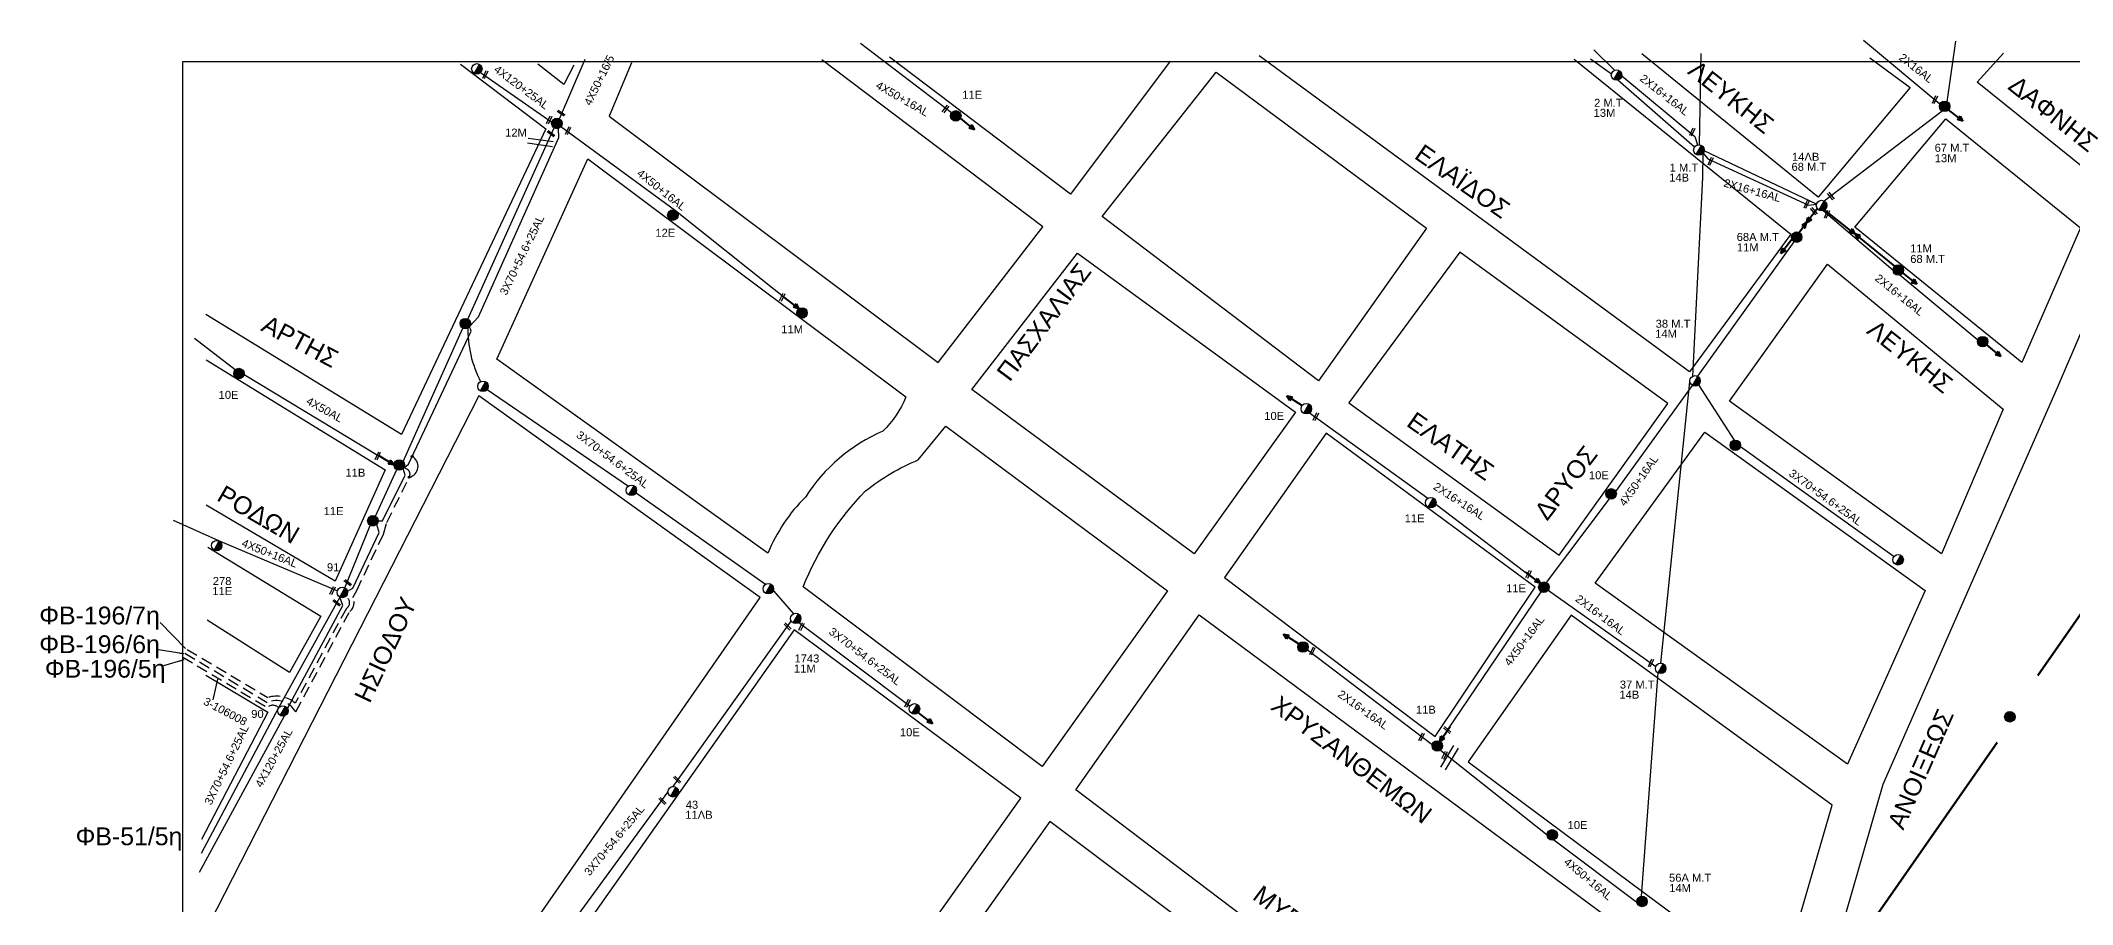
# Model space of a CAD drawing. Header units: millimetres. Extents: x 1451 to 4015, y 754 to 2365.
# Drawn here: x 1453 to 1910.1, y 1586.5 to 1780.7 of the extents above; entities that cross this region are included whole.
import ezdxf
from ezdxf.enums import TextEntityAlignment as Align

# ---------------------------------------------------------------- set-up
doc = ezdxf.new("R2010")
doc.units = ezdxf.units.MM
doc.linetypes.add('DASHED', pattern=[19.05, 12.7, -6.35])
for name, color, linetype in [('Γέφυρες Εναερίου Δικτύου', 7, 'Continuous'), ('Γυμνά εναέρια ΧΤ (1Φ)   2x16AL', 7, 'Continuous'), ('Γυμνά εναέρια ΧΤ (3Φ)   4x50AL', 7, 'Continuous'), ('Γυμνά εναέρια ΧΤ και ΦΟΠ (1Φ)   2x16+16AL', 7, 'Continuous'), ('Γυμνά εναέρια ΧΤ και ΦΟΠ (3Φ)   4x50+16AL', 7, 'Continuous'), ('Επίτονοι', 7, 'Continuous'), ('Επιγραφές - Σχήματα', 7, 'Continuous'), ('Καλώδια ΧΤ   3x150AL+50CU', 7, 'DASHED'), ('Καλώδια ΧΤ   3x150AL+50XLPE', 7, 'DASHED'), ('Μηχανική τομή', 7, 'Continuous'), ('Στύλος Ξύλινος', 7, 'Continuous'), ('Στύλος Ξύλινος @ 1', 7, 'Continuous'), ('Στύλος ΦΜ', 7, 'Continuous'), ('Στύλος ΦΜ @ 1', 7, 'Continuous'), ('Συνδέσεις', 7, 'Continuous'), ('Συνεστραμμένα ΧΤ   3x70+54.6+25AL', 7, 'SYN_LINE'), ('Συνεστραμμένα ΧΤ   4x120+25AL', 7, 'SYN_LINE'), ('Τομή', 7, 'Continuous'), ('Υπόβαθρο ΔΕΗ', 7, 'Continuous')]:
    doc.layers.add(name, color=color, linetype=linetype)
doc.styles.get("Standard").update_dxf_attribs({"font": 'ARIAL.TTF'})
doc.linetypes.add('SYN_LINE', pattern='A,0.5,-0.0001,["/\\/\\/\\/",Standard,S=0.1,R=0,X=0,Y=-0.05],-0.25', length=0.7501)
doc.dimstyles.new('ISO-25', dxfattribs={"dimtxt": 2.5, "dimasz": 2.5, "dimexe": 1.25, "dimexo": 0.625, "dimtad": 1, "dimtxsty": 'Standard', "dimcen": 2.5, "dimadec": 0, "dimazin": 0, "dimtfac": 1, "dimtmove": 0, "dimatfit": 3, "dimfxl": 1, "dimarcsym": 0})

# ---------------------------------------------------------------- blocks, each defined once
blk = doc.blocks.new('ΥΠΑΡΧΩΝ ΤΣΙΜΕΝΤΕΝΙΟΣ ΣΤΥΛΟΣ')
at = {"layer": 'Στύλος ΦΜ'}
blk.add_hatch(color=7, dxfattribs=at).paths.add_polyline_path([(-1.3, -2.3, 0.574793), (2.6, 0, 0.268822), (1.3, 2.3)])
at = {"layer": 'Στύλος ΦΜ', "color": 7}
blk.add_line((-1.3, -2.3), (1.3, 2.3), dxfattribs=at)
blk.add_circle((0, 0), 2.62, dxfattribs=at)
at = {"layer": 'Στύλος ΦΜ', "flags": 4}
for tag, p in [('ΑΡΙΘΜΟΣ', (-4.7, 8.1)), ('ΤΥΠΟΣ', (-4.9, 3))]:
    blk.add_attdef(tag, p, '', height=4, dxfattribs=at)
blk = doc.blocks.new('ΥΠΑΡΧΩΝ ΞΥΛΙΝΟΣ ΣΤΥΛΟΣ')
at = {"layer": 'Στύλος Ξύλινος'}
h = blk.add_hatch(color=256, dxfattribs=at)
h.paths.add_polyline_path([(-2.6, 0, 0.270008), (-1.3, -2.3), (1.3, 2.3, 0.576266)])
h.paths.add_polyline_path([(-1.3, -2.3, 0.574793), (2.6, 0, 0.268822), (1.3, 2.3)])
blk.add_line((-1.3, -2.3), (1.3, 2.3), dxfattribs=at)
blk.add_circle((0, 0), 2.62, dxfattribs=at)
at = {"layer": 'Στύλος Ξύλινος', "flags": 4}
for tag, p in [('ΑΡΙΘΜΟΣ', (-4.9, 8.6)), ('ΤΥΠΟΣ', (-4.8, 3.4))]:
    blk.add_attdef(tag, p, '', height=4, dxfattribs=at)
blk = doc.blocks.new('ΕΠΙΤΟΝΟΣ')
at = {"layer": 'Επίτονοι', "lineweight": 40, "ltscale": 40}
blk.add_hatch(color=256, dxfattribs=at).paths.add_polyline_path([(-1.1, 6.5), (0, 9.1), (1.1, 6.5)])
for p, q in [((-1.1, 6.5), (0, 9.1)), ((1.1, 6.5), (-1.1, 6.5)), ((-1.1, 6.5), (0, 6.5)), ((0, 9.1), (1.1, 6.5)), ((0, 6.5), (0, 0))]:
    blk.add_line(p, q, dxfattribs=at)
blk = doc.blocks.new('ΤΟΜΗ')
at = {"layer": 'Τομή', "ltscale": 40}
for p, q in [((-5.68, 0), (5.68, 0)), ((5.68, -2.33), (-5.68, -2.33))]:
    blk.add_line(p, q, dxfattribs=at)
blk = doc.blocks.new('ΜΗΧΑΝΙΚΗ ΤΟΜΗ')
at = {"layer": 'Μηχανική τομή', "ltscale": 40}
for p, q in [((-1.89, 0.78), (1.89, 0.78)), ((1.89, 0), (-1.89, 0))]:
    blk.add_line(p, q, dxfattribs=at)
blk = doc.blocks.new('_ΣΥΝΔΕΣΗ')
at = {"layer": 'Συνδέσεις', "linetype": 'SYN_LINE', "ltscale": 40}
blk.add_hatch(color=256, dxfattribs=at).paths.add_polyline_path([(0.5, 0, 1), (-0.5, 0, 1)])
at = {"layer": 'Συνδέσεις'}
blk.add_circle((0, 0), 0.5, dxfattribs=at)

msp = doc.modelspace()

# ---------------------------------------------------------------- hatches: boundary and pattern name
at = {"layer": 'Επίτονοι', "lineweight": 40, "ltscale": 40}
for points in [[(1860.5, 1738.38), (1861.1, 1737.24), (1859.86, 1737.59)], [(1862.36, 1736.87), (1861.12, 1737.23), (1861.72, 1736.09)]]:
    msp.add_hatch(color=256, dxfattribs=at).paths.add_polyline_path(points)

# ---------------------------------------------------------------- linework, layer by layer
at = {"color": 133, "lineweight": 60, "ltscale": 0.2}
for points in [[(1956.9, 1716.17), (1902.32, 1637.95)], [(1893.13, 1622.92), (1825.83, 1526.34)]]:
    msp.add_lwpolyline(points, dxfattribs=at)
at = {"layer": 'Γέφυρες Εναερίου Δικτύου', "ltscale": 20}
for points in [[(1826.21, 1757.28), (1826.55, 1777.77)], [(1824.71, 1705.28), (1826.93, 1749.96), (1827.02, 1755.43)], [(1817.5, 1640.74), (1824.04, 1704.01)], [(1813.12, 1588.33), (1816.87, 1638.54)]]:
    msp.add_lwpolyline(points, dxfattribs=at)
at = {"layer": 'Γυμνά εναέρια ΧΤ (1Φ)   2x16AL', "color": 173, "ltscale": 20}
msp.add_lwpolyline([(1880.28, 1766.43), (1863.1, 1780.7)], dxfattribs=at)
at = {"layer": 'Γυμνά εναέρια ΧΤ (3Φ)   4x50AL', "color": 62, "ltscale": 20}
for points in [[(1496.82, 1706.69), (1487.62, 1713.74)], [(1498.81, 1705.63), (1532.53, 1685.28)]]:
    msp.add_lwpolyline(points, dxfattribs=at)
at = {"layer": 'Γυμνά εναέρια ΧΤ και ΦΟΠ (1Φ)   2x16+16AL', "color": 173, "ltscale": 20}
for points in [[(1807.07, 1774.04), (1802.41, 1778.64)], [(1881.92, 1766.95), (1883.82, 1780.55)], [(1808.7, 1772.78), (1825.18, 1759.15), (1825.75, 1757.25)], [(1854.22, 1744.65), (1880.76, 1764.9)], [(1827.02, 1755.43), (1828.1, 1754.1), (1850.74, 1743.74), (1852.49, 1743.92)], [(1853.98, 1742.51), (1869.74, 1729.13)], [(1871.24, 1728.01), (1888.8, 1713.44)], [(1738.46, 1697.01), (1765.12, 1677.81)], [(1766.87, 1676.45), (1790.37, 1658.67)], [(1738.01, 1643.76), (1766.08, 1622.45)]]:
    msp.add_lwpolyline(points, dxfattribs=at)
at = {"layer": 'Γυμνά εναέρια ΧΤ και ΦΟΠ (1Φ)   2x16+16AL', "ltscale": 20}
for points in [[(1806.38, 1773.16), (1801.68, 1776.53)], [(1825.09, 1756.78), (1807.84, 1771.83)], [(1852.49, 1743.92), (1827.22, 1755.91)], [(1792.17, 1657.16), (1816.36, 1640.01)]]:
    msp.add_lwpolyline(points, dxfattribs=at)
at = {"layer": 'Γυμνά εναέρια ΧΤ και ΦΟΠ (3Φ)   4x50+16AL', "color": 173, "ltscale": 20}
msp.add_line((1848.44, 1737.28), (1852.81, 1743.04), dxfattribs=at)
at = {"layer": 'Γυμνά εναέρια ΧΤ και ΦΟΠ (3Φ)   4x50+16AL', "color": 27, "ltscale": 20}
for points in [[(1657.95, 1764.47), (1637.45, 1780.02)], [(1570.09, 1761.36), (1595.85, 1742.49), (1623.61, 1720.43)], [(1767.96, 1621.21), (1791.89, 1602.16)], [(1793.45, 1601.01), (1812.11, 1586.98)]]:
    msp.add_lwpolyline(points, dxfattribs=at)
at = {"layer": 'Γυμνά εναέρια ΧΤ και ΦΟΠ (3Φ)   4x50+16AL', "color": 173, "ltscale": 20}
for points in [[(1825.79, 1705.23), (1847.48, 1735.5)], [(1807.35, 1679.35), (1824.62, 1703.19)], [(1791.77, 1658.84), (1805.92, 1677.68)], [(1767.79, 1623.14), (1790.61, 1656.8)]]:
    msp.add_lwpolyline(points, dxfattribs=at)
at = {"layer": 'Γυμνά εναέρια ΧΤ και ΦΟΠ (3Φ)   4x50+16AL', "color": 30, "ltscale": 20}
msp.add_lwpolyline([(1482.85, 1672.9), (1493.04, 1668.3), (1519.81, 1657.03)], dxfattribs=at)
at = {"layer": 'Επίτονοι', "lineweight": 40, "ltscale": 40}
for p, q in [((1860.18, 1737.98), (1854.34, 1742.69)), ((1859.86, 1737.59), (1860.5, 1738.38)), ((1861.1, 1737.24), (1859.86, 1737.59)), ((1860.5, 1738.38), (1860.18, 1737.98)), ((1860.5, 1738.38), (1861.1, 1737.24)), ((1862.36, 1736.87), (1861.12, 1737.23)), ((1861.12, 1737.23), (1861.72, 1736.09)), ((1861.72, 1736.09), (1862.36, 1736.87)), ((1862.36, 1736.87), (1862.04, 1736.48)), ((1862.04, 1736.48), (1870.06, 1729.96))]:
    msp.add_line(p, q, dxfattribs=at)
at = {"layer": 'Επιγραφές - Σχήματα'}
msp.add_lwpolyline([(1485, 1776.03), (2988.77, 1776.03), (2988.77, 776.06), (1485, 776.06)], close=True, dxfattribs=at)
at = {"layer": 'Καλώδια ΧΤ   3x150AL+50CU', "color": 27, "linetype": 'DASHED', "ltscale": 0.2}
msp.add_lwpolyline([(1485.51, 1642.96), (1504.03, 1631.91, -0.378286), (1510.41, 1629.8), (1522.57, 1652.35, 0.371137), (1523.23, 1655.5), (1524.16, 1657.1), (1530.13, 1669.72), (1530.91, 1672.36), (1535.95, 1682.54, 0.639539), (1534.58, 1684.5)], format="xyb", dxfattribs=at)
at = {"layer": 'Καλώδια ΧΤ   3x150AL+50CU', "color": 30, "linetype": 'DASHED', "ltscale": 0.2}
msp.add_lwpolyline([(1521.61, 1655.67, -0.628509), (1521.81, 1653.04), (1510.32, 1631.74)], format="xyb", dxfattribs=at)
msp.add_lwpolyline([(1486.02, 1643.81), (1504.15, 1633)], dxfattribs=at)
msp.add_arc((1506.13, 1626.96), 6.35, 48.705, 108.1433, dxfattribs=at)
at = {"layer": 'Καλώδια ΧΤ   3x150AL+50XLPE', "color": 62, "linetype": 'DASHED', "ltscale": 0.2}
msp.add_line((1485, 1642.1), (1503.97, 1630.78), dxfattribs=at)
msp.add_arc((1505.29, 1629.27), 1.99, 46.8622, 131.1314, dxfattribs=at)
at = {"layer": 'Συνεστραμμένα ΧΤ   3x70+54.6+25AL', "color": 27, "ltscale": 20}
for points in [[(1569.75, 1763.1), (1575.55, 1776.53)], [(1549.54, 1716.43), (1551.52, 1718.6), (1569.64, 1758.91), (1569.53, 1760.96)], [(1534.58, 1684.5), (1535.78, 1685.46), (1549.87, 1715.36), (1549.54, 1716.43)]]:
    msp.add_lwpolyline(points, dxfattribs=at)
at = {"layer": 'Συνεστραμμένα ΧΤ   3x70+54.6+25AL', "color": 62, "ltscale": 20}
for points in [[(1549.15, 1718.11), (1568.59, 1761.06)], [(1534.57, 1686.1), (1547.98, 1716.06)], [(1521.5, 1657.65), (1527.19, 1671.71)], [(1520.33, 1655.6), (1506.58, 1630.67)], [(1506.58, 1630.67), (1489.13, 1597.92)]]:
    msp.add_lwpolyline(points, dxfattribs=at)
at = {"layer": 'Συνεστραμμένα ΧΤ   3x70+54.6+25AL', "ltscale": 20}
for points in [[(1553.51, 1702.28), (1585.25, 1680.55)], [(1586.97, 1679.03), (1616.12, 1658.48)], [(1522.05, 1656.93), (1523.27, 1657.56), (1529.19, 1670.08), (1528.64, 1671.94)]]:
    msp.add_lwpolyline(points, dxfattribs=at)
at = {"layer": 'Συνεστραμμένα ΧΤ   3x70+54.6+25AL', "color": 173, "ltscale": 15}
msp.add_lwpolyline([(1825.98, 1703.32), (1833.96, 1690.88)], dxfattribs=at)
at = {"layer": 'Συνεστραμμένα ΧΤ   3x70+54.6+25AL', "color": 173, "ltscale": 20}
msp.add_lwpolyline([(1835.4, 1689.48), (1869.99, 1664.75)], dxfattribs=at)
at = {"layer": 'Συνεστραμμένα ΧΤ   3x70+54.6+25AL', "color": 62, "ltscale": 15}
msp.add_lwpolyline([(1528.35, 1673.76), (1533.13, 1684.27)], dxfattribs=at)
at = {"layer": 'Συνεστραμμένα ΧΤ   3x70+54.6+25AL', "ltscale": 15}
msp.add_lwpolyline([(1528.94, 1672.77), (1529.97, 1672.73), (1535.05, 1682.98), (1534.58, 1684.5)], dxfattribs=at)
at = {"layer": 'Συνεστραμμένα ΧΤ   3x70+54.6+25AL', "ltscale": 10}
msp.add_lwpolyline([(1617.01, 1658.01), (1622.36, 1651.85)], dxfattribs=at)
at = {"layer": 'Συνεστραμμένα ΧΤ   3x70+54.6+25AL', "color": 133, "ltscale": 20}
for points in [[(1595.31, 1612.98), (1621.88, 1650.21)], [(1623.58, 1649.84), (1648.6, 1631.07)], [(1548.05, 1545.13), (1570.58, 1579.52), (1594.16, 1611.71)]]:
    msp.add_lwpolyline(points, dxfattribs=at)
at = {"layer": 'Συνεστραμμένα ΧΤ   3x70+54.6+25AL', "ltscale": 10}
msp.add_arc((1575.23, 1716), 26.12, 179.0448, 207.305, dxfattribs=at)
at = {"layer": 'Συνεστραμμένα ΧΤ   4x120+25AL', "color": 27, "ltscale": 20}
msp.add_lwpolyline([(1551.99, 1773.52), (1568.02, 1762.34)], dxfattribs=at)
at = {"layer": 'Συνεστραμμένα ΧΤ   4x120+25AL', "color": 2, "ltscale": 20}
for points in [[(1508.56, 1630.57), (1521.02, 1653.69), (1520.33, 1655.6)], [(1488.75, 1593.78), (1507.86, 1628.86)]]:
    msp.add_lwpolyline(points, dxfattribs=at)
at = {"layer": 'Υπόβαθρο ΔΕΗ'}
for points in [[(1928.14, 1777.02), (1916.32, 1749.12), (1888.62, 1771.38), (1894.61, 1777.88)], [(1547.45, 1775.38), (1566.71, 1760.9), (1534.23, 1692.17), (1490.19, 1719.09)], [(1572.99, 1775.17), (1570.72, 1770.84), (1564.87, 1775.38)], [(1585.98, 1775.74), (1580.9, 1763.74), (1654.92, 1708.3), (1678.51, 1738.8), (1628.74, 1776.36)], [(1707.11, 1776.1), (1684.67, 1746.2), (1643.97, 1776.98)], [(1797.98, 1776.57), (1846.75, 1737.15), (1823.92, 1706.27), (1727.13, 1777.25)], [(1864.49, 1776.83), (1873.6, 1770.15), (1852.86, 1745.52), (1813.25, 1777.7)], [(1963.31, 1471.91), (1904.77, 1515.9), (1852.32, 1560.72), (1867.52, 1613.51), (1906.76, 1702.74), (1938.47, 1776.5)], [(1490.3, 1708.93), (1530.55, 1684.17), (1519.29, 1659.16), (1490.29, 1676.24)], [(1490.62, 1666.84), (1516.04, 1651.27), (1509.01, 1638.62), (1490.51, 1650.4)], [(1490.18, 1638.04), (1504.14, 1629.72), (1489.2, 1601.07)]]:
    msp.add_lwpolyline(points, dxfattribs=at)
for points in [[(1717.49, 1773.61), (1764.79, 1738.57), (1740.48, 1704.18), (1691.79, 1741.13)], [(1881.59, 1763.14), (1911.88, 1738.62), (1898.69, 1708.35), (1861.11, 1738.79)], [(1662.5, 1702.23), (1686.29, 1732.92), (1735.34, 1697.14), (1712.51, 1665.35)], [(1772.26, 1733.12), (1747.35, 1699.3), (1794.65, 1665.04), (1819.04, 1699.12)], [(1832.92, 1699.64), (1855.01, 1730.47), (1894.52, 1697.81), (1880.63, 1665.29)], [(1742.22, 1692.43), (1719.32, 1660.02), (1766.75, 1624.22), (1789.23, 1657.83)], [(1827.4, 1692.69), (1876.96, 1657.04), (1859.51, 1618.03), (1802.74, 1658.75)], [(1685.91, 1612.23), (1713.65, 1651.59), (1803.21, 1585.38), (1840.91, 1557.29), (1820.45, 1510.44)], [(1797.36, 1651.55), (1774.17, 1618.53), (1843.8, 1566.78), (1856.05, 1608.82)], [(1553.29, 1550.03), (1604.17, 1512.75), (1673.55, 1610.37), (1622.51, 1648.26)], [(1657.47, 1474.36), (1719.55, 1568.14), (1721.88, 1573.7), (1680.04, 1605.1), (1611.25, 1508.47)]]:
    msp.add_lwpolyline(points, close=True, dxfattribs=at)
for points in [[(1555.68, 1709.05), (1576.14, 1754.09), (1647.68, 1700.58, -0.103545), (1642.49, 1692.9, 0.148303), (1625.07, 1678.09, 0.098267), (1616.63, 1665.44), (1555.68, 1709.05)], [(1488.4, 1500.87), (1497.21, 1495.31, 0.414571), (1502.78, 1496.32), (1549.77, 1561.73), (1614.91, 1655.53), (1551.6, 1700.84), (1489.09, 1578.46)]]:
    msp.add_lwpolyline(points, format="xyb", dxfattribs=at)
msp.add_lwpolyline([(1624.54, 1657.87, -0.098172), (1638.62, 1679.47, -0.068284), (1650.46, 1686.45), (1656.64, 1694.04), (1706.56, 1657.01), (1678.31, 1617.49)], format="xyb", close=True, dxfattribs=at)
msp.add_arc((1535.41, 1685.01), 2.53, 282.2371, 61.5976, dxfattribs=at)

# ---------------------------------------------------------------- block references
at = {"layer": 'Επίτονοι'}
for p, xscale, yscale, zscale, rotation in [((1882.24, 1765.17), 0.4499999999998892, 0.4499999999998892, 0.4499999999998892, 231.1200049090877), ((1659.95, 1763.25), 0.449999999999884, 0.449999999999884, 0.449999999999884, 231.0461218755766), ((1852.75, 1743.01), 0.4499999999997525, 0.4499999999997525, 0.4499999999997525, 142.471732409873), ((1847.87, 1736.5), -0.4499999999996164, 0.4500000000002543, 0.45, 323.7972661683402), ((1846.97, 1736.09), 0.4499999999997525, 0.4499999999997525, 0.4499999999997525, 142.471732409873), ((1871.9, 1728.5), 0.4499999999998892, 0.4499999999998892, 0.4499999999998892, 231.1200049090877), ((1620.38, 1722.94), 0.4499999999998848, 0.4499999999998848, 0.4499999999998848, 231.9184729799798), ((1890.8, 1712.27), 0.4499999999998892, 0.4499999999998892, 0.4499999999998892, 231.1200049090877), ((1736.81, 1698.67), 0.449999999999938, 0.449999999999938, 0.449999999999938, 57.94181123756323), ((1529.01, 1687.39), 0.4499999999998827, 0.4499999999998827, 0.4499999999998827, 239.6136135211151), ((1787.1, 1661.16), 0.4499999999998843, 0.4499999999998843, 0.4499999999998843, 233.0199907526867), ((1736.05, 1645.07), 0.449999999999938, 0.449999999999938, 0.449999999999938, 57.94181123756323), ((1650.46, 1629.64), 0.449999999999718, 0.449999999999718, 0.449999999999718, 231.6680509429684), ((1770.08, 1626.51), 0.4499999999998563, 0.4499999999998563, 0.4499999999998563, 146.032333577401)]:
    msp.add_blockref('ΕΠΙΤΟΝΟΣ', p, dxfattribs=dict(at, xscale=xscale, yscale=yscale, zscale=zscale, rotation=rotation))
at = {"layer": 'Μηχανική τομή'}
for p, xscale, yscale, zscale, rotation in [((1553.23, 1772.95), 0.5000000000000686, 0.5000000000000686, 0.5000000000000686, 64.79510568417017), ((1570.01, 1764.24), 0.5000000000000812, 0.5000000000000812, 0.5000000000000812, 324.9742479098199), ((1656.75, 1765.23), 0.4999999999997858, 0.4999999999997858, 0.4999999999997858, 53.18422770182061), ((1879.33, 1767.36), 0.5000000000000686, 0.5000000000000686, 0.5000000000000686, 64.79510568417017), ((1567.6, 1762.78), 0.5000000000000686, 0.5000000000000686, 0.5000000000000686, 64.79510568417017), ((1567.72, 1759.62), 0.5000000000000812, 0.5000000000000812, 0.5000000000000812, 324.9742479098199), ((1571.85, 1760.35), 0.5000000000000686, 0.5000000000000686, 0.5000000000000686, 64.79510568417017), ((1824.75, 1760.11), 0.5000000000000686, 0.5000000000000686, 0.5000000000000686, 64.79510568417017), ((1828.88, 1753.48), 0.5000000000000686, 0.5000000000000686, 0.5000000000000686, 64.79510568417017), ((1855.88, 1745.86), 0.5000000000000192, 0.5000000000000192, 0.5000000000000192, 129.0816042779425), ((1850.47, 1743.79), 0.5000000000000686, 0.5000000000000686, 0.5000000000000686, 64.79510568417017), ((1852.05, 1742.48), 0.5000000000000192, 0.5000000000000192, 0.5000000000000192, 129.0816042779425), ((1855.04, 1741.57), 0.5000000000000686, 0.5000000000000686, 0.5000000000000686, 64.79510568417017), ((1620.01, 1722.93), 0.5000000000000686, 0.5000000000000686, 0.5000000000000686, 64.79510568417017), ((1740.05, 1696.09), 0.5000000000000686, 0.5000000000000686, 0.5000000000000686, 64.79510568417017), ((1529.04, 1687.21), 0.5000000000000686, 0.5000000000000686, 0.5000000000000686, 64.79510568417017), ((1522.01, 1658.68), 0.5000000000001239, 0.5000000000001239, 0.5000000000001239, 321.8856693290214), ((1787.89, 1660.65), 0.5000000000000686, 0.5000000000000686, 0.5000000000000686, 64.79510568417017), ((1518.86, 1656.94), 0.5000000000000686, 0.5000000000000686, 0.5000000000000686, 64.79510568417017), ((1519.52, 1654.15), 0.5000000000001239, 0.5000000000001239, 0.5000000000001239, 321.8856693290214), ((1621.21, 1649.13), 0.4999999999999677, 0.4999999999999677, 0.4999999999999677, 134.5671431874538), ((1624.36, 1648.83), 0.5000000000000686, 0.5000000000000686, 0.5000000000000686, 64.79510568417017), ((1739.28, 1643.36), 0.5000000000000686, 0.5000000000000686, 0.5000000000000686, 64.79510568417017), ((1815.44, 1640.69), 0.5000000000000686, 0.5000000000000686, 0.5000000000000686, 64.79510568417017), ((1648.22, 1631.6), 0.5000000000000686, 0.5000000000000686, 0.5000000000000686, 64.79510568417017), ((1763.84, 1624.04), 0.5000000000000686, 0.5000000000000686, 0.5000000000000686, 64.79510568417017), ((1769.3, 1625.58), 0.5000000000000842, 0.5000000000000842, 0.5000000000000842, 318.6484847776387), ((1769, 1619.96), 0.5000000000000686, 0.5000000000000686, 0.5000000000000686, 64.79510568417017), ((1596.35, 1614.68), 0.4999999999999677, 0.4999999999999677, 0.4999999999999677, 134.5671431874538), ((1593.05, 1609.87), 0.4999999999999677, 0.4999999999999677, 0.4999999999999677, 134.5671431874538)]:
    msp.add_blockref('ΜΗΧΑΝΙΚΗ ΤΟΜΗ', p, dxfattribs=dict(at, xscale=xscale, yscale=yscale, zscale=zscale, rotation=rotation))
at = {"layer": 'Στύλος Ξύλινος @ 1', "ltscale": 40}
ref = msp.add_blockref('ΥΠΑΡΧΩΝ ΞΥΛΙΝΟΣ ΣΤΥΛΟΣ', (1658.9, 1763.78), dxfattribs=dict(at, xscale=0.4499999999998181, yscale=0.4499999999998181, zscale=0.4499999999998181))
ref.add_attrib('ΤΥΠΟΣ', '11E', (1660.35, 1767.64), dxfattribs={"layer": 'Στύλος Ξύλινος', "height": 1.8, "flags": 4})
ref = msp.add_blockref('ΥΠΑΡΧΩΝ ΞΥΛΙΝΟΣ ΣΤΥΛΟΣ', (1881.34, 1765.93), dxfattribs=dict(at, xscale=0.4499999999998181, yscale=0.4499999999998181, zscale=0.4499999999998181))
ref.add_attrib('ΤΥΠΟΣ', '13M', (1879.11, 1753.37), dxfattribs={"layer": 'Στύλος Ξύλινος', "height": 1.8, "flags": 4})
ref.add_attrib('ΑΡΙΘΜΟΣ', '67 M.T', (1879.08, 1755.71), dxfattribs={"layer": 'Στύλος Ξύλινος', "height": 1.8, "flags": 4})
ref = msp.add_blockref('ΥΠΑΡΧΩΝ ΞΥΛΙΝΟΣ ΣΤΥΛΟΣ', (1569.17, 1762.08), dxfattribs=dict(at, xscale=0.4499999999998181, yscale=0.4499999999998181, zscale=0.4499999999998181))
ref.add_attrib('ΤΥΠΟΣ', '12M', (1557.52, 1759.12), dxfattribs={"layer": 'Στύλος Ξύλινος', "height": 1.8, "flags": 4})
ref = msp.add_blockref('ΥΠΑΡΧΩΝ ΞΥΛΙΝΟΣ ΣΤΥΛΟΣ', (1595.26, 1741.47), dxfattribs=dict(at, xscale=0.4499999999998181, yscale=0.4499999999998181, zscale=0.4499999999998181))
ref.add_attrib('ΤΥΠΟΣ', '12E', (1591.32, 1736.59), dxfattribs={"layer": 'Στύλος Ξύλινος', "height": 1.8, "flags": 4})
ref = msp.add_blockref('ΥΠΑΡΧΩΝ ΞΥΛΙΝΟΣ ΣΤΥΛΟΣ', (1848.07, 1736.53), dxfattribs=dict(at, xscale=0.4499999999998181, yscale=0.4499999999998181, zscale=0.4499999999998181))
ref.add_attrib('ΤΥΠΟΣ', '11M', (1834.59, 1733.31), dxfattribs={"layer": 'Στύλος Ξύλινος', "height": 1.8, "flags": 4})
ref.add_attrib('ΑΡΙΘΜΟΣ', '68A M.T', (1834.56, 1735.66), dxfattribs={"layer": 'Στύλος Ξύλινος', "height": 1.8, "flags": 4})
ref = msp.add_blockref('ΥΠΑΡΧΩΝ ΞΥΛΙΝΟΣ ΣΤΥΛΟΣ', (1870.92, 1729.14), dxfattribs=dict(at, xscale=0.4499999999998181, yscale=0.4499999999998181, zscale=0.4499999999998181))
ref.add_attrib('ΤΥΠΟΣ', '68 M.T', (1873.6, 1730.72), dxfattribs={"layer": 'Στύλος Ξύλινος', "height": 1.8, "flags": 4})
ref.add_attrib('ΑΡΙΘΜΟΣ', '11M', (1873.57, 1733.07), dxfattribs={"layer": 'Στύλος Ξύλινος', "height": 1.8, "flags": 4})
ref = msp.add_blockref('ΥΠΑΡΧΩΝ ΞΥΛΙΝΟΣ ΣΤΥΛΟΣ', (1624.32, 1719.48), dxfattribs=dict(at, xscale=0.4499999999998181, yscale=0.4499999999998181, zscale=0.4499999999998181))
ref.add_attrib('ΤΥΠΟΣ', '11M', (1619.65, 1714.91), dxfattribs={"layer": 'Στύλος Ξύλινος', "height": 1.8, "flags": 4})
at = {"layer": 'Στύλος Ξύλινος @ 1', "ltscale": 40, "xscale": 0.4499999999998181, "yscale": 0.4499999999998181, "zscale": 0.4499999999998181}
for p in [(1548.56, 1717.08), (1889.9, 1713.03), (1834.25, 1689.73), (1737, 1644.37)]:
    msp.add_blockref('ΥΠΑΡΧΩΝ ΞΥΛΙΝΟΣ ΣΤΥΛΟΣ', p, dxfattribs=at)
at = {"layer": 'Στύλος Ξύλινος @ 1', "ltscale": 40}
ref = msp.add_blockref('ΥΠΑΡΧΩΝ ΞΥΛΙΝΟΣ ΣΤΥΛΟΣ', (1497.65, 1705.85), dxfattribs=dict(at, xscale=0.4499999999998181, yscale=0.4499999999998181, zscale=0.4499999999998181))
ref.add_attrib('ΤΥΠΟΣ', '10E', (1493.08, 1700.16), dxfattribs={"layer": 'Στύλος Ξύλινος', "height": 1.8, "flags": 4})
ref = msp.add_blockref('ΥΠΑΡΧΩΝ ΞΥΛΙΝΟΣ ΣΤΥΛΟΣ', (1533.71, 1685.29), dxfattribs=dict(at, xscale=0.4499999999998181, yscale=0.4499999999998181, zscale=0.4499999999998181))
ref.add_attrib('ΤΥΠΟΣ', '11B', (1521.61, 1682.66), dxfattribs={"layer": 'Στύλος Ξύλινος', "height": 1.8, "flags": 4})
ref = msp.add_blockref('ΥΠΑΡΧΩΝ ΞΥΛΙΝΟΣ ΣΤΥΛΟΣ', (1806.31, 1678.8), dxfattribs=dict(at, xscale=0.4499999999998181, yscale=0.4499999999998181, zscale=0.4499999999998181))
ref.add_attrib('ΤΥΠΟΣ', '10E', (1801.32, 1682.09), dxfattribs={"layer": 'Στύλος Ξύλινος', "height": 1.8, "flags": 4})
ref = msp.add_blockref('ΥΠΑΡΧΩΝ ΞΥΛΙΝΟΣ ΣΤΥΛΟΣ', (1527.77, 1672.74), dxfattribs=dict(at, xscale=0.4499999999998181, yscale=0.4499999999998181, zscale=0.4499999999998181))
ref.add_attrib('ΤΥΠΟΣ', '11E', (1516.71, 1674.02), dxfattribs={"layer": 'Στύλος Ξύλινος', "height": 1.8, "flags": 4})
ref = msp.add_blockref('ΥΠΑΡΧΩΝ ΞΥΛΙΝΟΣ ΣΤΥΛΟΣ', (1791.19, 1657.82), dxfattribs=dict(at, xscale=0.4499999999998181, yscale=0.4499999999998181, zscale=0.4499999999998181))
ref.add_attrib('ΤΥΠΟΣ', '11E', (1782.69, 1656.67), dxfattribs={"layer": 'Στύλος Ξύλινος', "height": 1.8, "flags": 4})
ref = msp.add_blockref('ΥΠΑΡΧΩΝ ΞΥΛΙΝΟΣ ΣΤΥΛΟΣ', (1767.21, 1622.12), dxfattribs=dict(at, xscale=0.4499999999998181, yscale=0.4499999999998181, zscale=0.4499999999998181))
ref.add_attrib('ΤΥΠΟΣ', '11B', (1762.41, 1629.38), dxfattribs={"layer": 'Στύλος Ξύλινος', "height": 1.8, "flags": 4})
at = {"layer": 'Στύλος Ξύλινος @ 1', "color": 133, "lineweight": 60, "ltscale": 40, "xscale": 0.4499999999998181, "yscale": 0.4499999999998181, "zscale": 0.4499999999998181}
msp.add_blockref('ΥΠΑΡΧΩΝ ΞΥΛΙΝΟΣ ΣΤΥΛΟΣ', (1896.01, 1628.68), dxfattribs=at)
at = {"layer": 'Στύλος Ξύλινος @ 1', "ltscale": 40}
ref = msp.add_blockref('ΥΠΑΡΧΩΝ ΞΥΛΙΝΟΣ ΣΤΥΛΟΣ', (1793.07, 1602.12), dxfattribs=dict(at, xscale=0.4499999999998181, yscale=0.4499999999998181, zscale=0.4499999999998181))
ref.add_attrib('ΤΥΠΟΣ', '10E', (1796.53, 1603.44), dxfattribs={"layer": 'Στύλος Ξύλινος', "height": 1.8, "flags": 4})
ref = msp.add_blockref('ΥΠΑΡΧΩΝ ΞΥΛΙΝΟΣ ΣΤΥΛΟΣ', (1813.27, 1587.16), dxfattribs=dict(at, xscale=0.4499999999998181, yscale=0.4499999999998181, zscale=0.4499999999998181))
ref.add_attrib('ΤΥΠΟΣ', '14M', (1819.37, 1589.26), dxfattribs={"layer": 'Στύλος Ξύλινος', "height": 1.8, "flags": 4})
ref.add_attrib('ΑΡΙΘΜΟΣ', '56A M.T', (1819.34, 1591.6), dxfattribs={"layer": 'Στύλος Ξύλινος', "height": 1.8, "flags": 4})
at = {"layer": 'Στύλος ΦΜ @ 1', "ltscale": 40, "xscale": 0.4499999999998181, "yscale": 0.4499999999998181, "zscale": 0.4499999999998181}
for p in [(1551.16, 1774.35), (1552.55, 1702.97), (1585.93, 1679.59), (1870.87, 1663.97), (1616.74, 1657.47)]:
    msp.add_blockref('ΥΠΑΡΧΩΝ ΤΣΙΜΕΝΤΕΝΙΟΣ ΣΤΥΛΟΣ', p, dxfattribs=at)
at = {"layer": 'Στύλος ΦΜ @ 1', "ltscale": 40}
ref = msp.add_blockref('ΥΠΑΡΧΩΝ ΤΣΙΜΕΝΤΕΝΙΟΣ ΣΤΥΛΟΣ', (1807.54, 1772.96), dxfattribs=dict(at, xscale=0.4499999999998181, yscale=0.4499999999998181, zscale=0.4499999999998181))
ref.add_attrib('ΤΥΠΟΣ', '13M', (1802.38, 1763.56), dxfattribs={"layer": 'Στύλος ΦΜ', "height": 1.8, "flags": 4})
ref.add_attrib('ΑΡΙΘΜΟΣ', '2 M.T', (1802.48, 1765.82), dxfattribs={"layer": 'Στύλος ΦΜ', "height": 1.8, "flags": 4})
ref = msp.add_blockref('ΥΠΑΡΧΩΝ ΤΣΙΜΕΝΤΕΝΙΟΣ ΣΤΥΛΟΣ', (1826.06, 1756.11), dxfattribs=dict(at, xscale=0.4499999999998181, yscale=0.4499999999998181, zscale=0.4499999999998181))
ref.add_attrib('ΤΥΠΟΣ', '14B', (1819.37, 1749), dxfattribs={"layer": 'Στύλος ΦΜ', "height": 1.8, "flags": 4})
ref.add_attrib('ΑΡΙΘΜΟΣ', '1 M.T', (1819.48, 1751.26), dxfattribs={"layer": 'Στύλος ΦΜ', "height": 1.8, "flags": 4})
ref = msp.add_blockref('ΥΠΑΡΧΩΝ ΤΣΙΜΕΝΤΕΝΙΟΣ ΣΤΥΛΟΣ', (1853.64, 1743.63), dxfattribs=dict(at, xscale=0.4499999999998181, yscale=0.4499999999998181, zscale=0.4499999999998181))
ref.add_attrib('ΤΥΠΟΣ', '68 M.T', (1846.89, 1751.43), dxfattribs={"layer": 'Στύλος ΦΜ', "height": 1.8, "flags": 4})
ref.add_attrib('ΑΡΙΘΜΟΣ', '14ΛB', (1847, 1753.69), dxfattribs={"layer": 'Στύλος ΦΜ', "height": 1.8, "flags": 4})
ref = msp.add_blockref('ΥΠΑΡΧΩΝ ΤΣΙΜΕΝΤΕΝΙΟΣ ΣΤΥΛΟΣ', (1825.2, 1704.21), dxfattribs=dict(at, xscale=0.4499999999998181, yscale=0.4499999999998181, zscale=0.4499999999998181))
ref.add_attrib('ΤΥΠΟΣ', '14M', (1816.22, 1713.88), dxfattribs={"layer": 'Στύλος ΦΜ', "height": 1.8, "flags": 4})
ref.add_attrib('ΑΡΙΘΜΟΣ', '38 M.T', (1816.33, 1716.15), dxfattribs={"layer": 'Στύλος ΦΜ', "height": 1.8, "flags": 4})
ref = msp.add_blockref('ΥΠΑΡΧΩΝ ΤΣΙΜΕΝΤΕΝΙΟΣ ΣΤΥΛΟΣ', (1737.75, 1697.95), dxfattribs=dict(at, xscale=0.4499999999998181, yscale=0.4499999999998181, zscale=0.4499999999998181))
ref.add_attrib('ΤΥΠΟΣ', '10E', (1728.28, 1695.42), dxfattribs={"layer": 'Στύλος ΦΜ', "height": 1.8, "flags": 4})
ref = msp.add_blockref('ΥΠΑΡΧΩΝ ΤΣΙΜΕΝΤΕΝΙΟΣ ΣΤΥΛΟΣ', (1765.75, 1676.82), dxfattribs=dict(at, xscale=0.4499999999998181, yscale=0.4499999999998181, zscale=0.4499999999998181))
ref.add_attrib('ΤΥΠΟΣ', '11E', (1759.88, 1672.39), dxfattribs={"layer": 'Στύλος ΦΜ', "height": 1.8, "flags": 4})
ref = msp.add_blockref('ΥΠΑΡΧΩΝ ΤΣΙΜΕΝΤΕΝΙΟΣ ΣΤΥΛΟΣ', (1492.65, 1667.17), dxfattribs=dict(at, xscale=0.4499999999998181, yscale=0.4499999999998181, zscale=0.4499999999998181))
ref.add_attrib('ΤΥΠΟΣ', '11E', (1491.66, 1656.04), dxfattribs={"layer": 'Στύλος ΦΜ', "height": 1.8, "flags": 4})
ref.add_attrib('ΑΡΙΘΜΟΣ', '278', (1491.76, 1658.3), dxfattribs={"layer": 'Στύλος ΦΜ', "height": 1.8, "flags": 4})
ref = msp.add_blockref('ΥΠΑΡΧΩΝ ΤΣΙΜΕΝΤΕΝΙΟΣ ΣΤΥΛΟΣ', (1520.91, 1656.63), dxfattribs=dict(at, xscale=0.4499999999998181, yscale=0.4499999999998181, zscale=0.4499999999998181))
ref.add_attrib('ΑΡΙΘΜΟΣ', '91', (1517.44, 1661.4), dxfattribs={"layer": 'Στύλος ΦΜ', "height": 1.8, "flags": 4})
ref = msp.add_blockref('ΥΠΑΡΧΩΝ ΤΣΙΜΕΝΤΕΝΙΟΣ ΣΤΥΛΟΣ', (1622.9, 1650.8), dxfattribs=dict(at, xscale=0.4499999999998181, yscale=0.4499999999998181, zscale=0.4499999999998181))
ref.add_attrib('ΤΥΠΟΣ', '11M', (1622.5, 1638.63), dxfattribs={"layer": 'Στύλος ΦΜ', "height": 1.8, "flags": 4})
ref.add_attrib('ΑΡΙΘΜΟΣ', '1743', (1622.61, 1640.89), dxfattribs={"layer": 'Στύλος ΦΜ', "height": 1.8, "flags": 4})
ref = msp.add_blockref('ΥΠΑΡΧΩΝ ΤΣΙΜΕΝΤΕΝΙΟΣ ΣΤΥΛΟΣ', (1817.45, 1639.56), dxfattribs=dict(at, xscale=0.4499999999998181, yscale=0.4499999999998181, zscale=0.4499999999998181))
ref.add_attrib('ΤΥΠΟΣ', '14B', (1808.17, 1632.75), dxfattribs={"layer": 'Στύλος ΦΜ', "height": 1.8, "flags": 4})
ref.add_attrib('ΑΡΙΘΜΟΣ', '37 M.T', (1808.28, 1635.02), dxfattribs={"layer": 'Στύλος ΦΜ', "height": 1.8, "flags": 4})
ref = msp.add_blockref('ΥΠΑΡΧΩΝ ΤΣΙΜΕΝΤΕΝΙΟΣ ΣΤΥΛΟΣ', (1649.61, 1630.45), dxfattribs=dict(at, xscale=0.4499999999998181, yscale=0.4499999999998181, zscale=0.4499999999998181))
ref.add_attrib('ΤΥΠΟΣ', '10E', (1646.32, 1624.31), dxfattribs={"layer": 'Στύλος ΦΜ', "height": 1.8, "flags": 4})
ref = msp.add_blockref('ΥΠΑΡΧΩΝ ΤΣΙΜΕΝΤΕΝΙΟΣ ΣΤΥΛΟΣ', (1507.53, 1629.99), dxfattribs=dict(at, xscale=0.4499999999998181, yscale=0.4499999999998181, zscale=0.4499999999998181))
ref.add_attrib('ΑΡΙΘΜΟΣ', '90', (1500.41, 1628.42), dxfattribs={"layer": 'Στύλος ΦΜ', "height": 1.8, "flags": 4})
ref = msp.add_blockref('ΥΠΑΡΧΩΝ ΤΣΙΜΕΝΤΕΝΙΟΣ ΣΤΥΛΟΣ', (1595.34, 1611.81), dxfattribs=dict(at, xscale=0.4499999999998181, yscale=0.4499999999998181, zscale=0.4499999999998181))
ref.add_attrib('ΤΥΠΟΣ', '11ΛB', (1598.05, 1605.74), dxfattribs={"layer": 'Στύλος ΦΜ', "height": 1.8, "flags": 4})
ref.add_attrib('ΑΡΙΘΜΟΣ', '43', (1598.15, 1608), dxfattribs={"layer": 'Στύλος ΦΜ', "height": 1.8, "flags": 4})
at = {"layer": 'Συνδέσεις', "xscale": 0.4499999999998181, "yscale": 0.4499999999998181, "zscale": 0.4499999999998181}
for p in [(1536.61, 1687.23), (1535.95, 1682.54)]:
    msp.add_blockref('_ΣΥΝΔΕΣΗ', p, dxfattribs=at)
at = {"layer": 'Τομή', "xscale": 0.4999999999999004, "yscale": 0.4999999999999004, "zscale": 0.4999999999999004}
for p, rotation in [((1565.53, 1758.39), 352.3220097871363), ((1769.45, 1619.8), 59.25755374969232)]:
    msp.add_blockref('ΤΟΜΗ', p, dxfattribs=dict(at, rotation=rotation))

# ---------------------------------------------------------------- texts
at = {"layer": 'Γυμνά εναέρια ΧΤ (1Φ)   2x16AL', "ltscale": 20}
msp.add_text('2X16AL', height=1.8, rotation=321.8151, dxfattribs=at).set_placement((1874.97, 1774.51), align=Align.MIDDLE)
at = {"layer": 'Γυμνά εναέρια ΧΤ (3Φ)   4x50AL', "ltscale": 20}
msp.add_text('4X50AL', height=1.8, rotation=330.8659, dxfattribs=at).set_placement((1516.93, 1697.75), align=Align.MIDDLE)
at = {"layer": 'Γυμνά εναέρια ΧΤ και ΦΟΠ (1Φ)   2x16+16AL', "ltscale": 20}
for rotation, p in [(321.9078, (1818.35, 1768.51)), (344.3345, (1838.09, 1747.02)), (321.2149, (1871.2, 1723.53)), (327.0215, (1772.18, 1677.14)), (323.1559, (1803.92, 1651.59)), (324.6083, (1750.55, 1630.27))]:
    msp.add_text('2X16+16AL', height=1.8, rotation=rotation, dxfattribs=at).set_placement(p, align=Align.MIDDLE)
at = {"layer": 'Γυμνά εναέρια ΧΤ και ΦΟΠ (3Φ)   4x50+16AL', "ltscale": 20}
for rotation, p in [(330.2783, (1646.9, 1767.63)), (321.496, (1592.72, 1747.15)), (54.8205, (1812.5, 1681.79)), (338.2796, (1504.57, 1665.46)), (53.3086, (1786.76, 1645.76)), (320.2209, (1801.17, 1592.21))]:
    msp.add_text('4X50+16AL', height=1.8, rotation=rotation, dxfattribs=at).set_placement(p, align=Align.MIDDLE)
at = {"layer": 'Επιγραφές - Σχήματα', "ltscale": 0.2, "insert": (1575.17, 1766.71), "char_height": 1.8, "width": 27.8212, "attachment_point": 1, "rotation": 63.8825}
msp.add_mtext('4Χ50+16/5', dxfattribs=at)
at = {"layer": 'Επιγραφές - Σχήματα', "ltscale": 20, "width": 33.3738, "attachment_point": 1}
for s, insert, char_height, rotation in [('ΛΕΥΚΗΣ', (1825.79, 1776.56), 4, 321.5836), ('ΔΑΦΝΗΣ', (1897.82, 1773.11), 4, 321.5836), ('ΕΛΑΪΔΟΣ', (1764.1, 1757.67), 4, 325.0513), ('ΠΑΣΧΑΛΙΑΣ', (1667.82, 1706.19), 4, 53.3406), ('ΑΡΤΗΣ', (1504.25, 1719.15), 4, 332.0667), ('ΛΕΥΚΗΣ', (1866.03, 1718.2), 4, 321.5836), ('ΕΛΑΤΗΣ', (1762.32, 1697.5), 4, 325.0513), ('ΔΡΥΟΣ', (1788.76, 1675.01), 4, 52.4717), ('ΡΟΔΩΝ', (1494.42, 1680.94), 4, 329.7363), ('ΗΣΙΟΔΟΥ', (1523.45, 1633.21), 4, 64.8735), ('3-106008', (1490.32, 1633.16), 1.8, 332.0667), ('ΧΡΥΣΑΝΘΕΜΩΝ', (1731.86, 1633.71), 4, 322.9305), ('ΑΝΟΙΞΕΩΣ', (1868.36, 1604.62), 4, 66.3867), ('ΜΥΡΤΙΑΣ', (1727.81, 1591.04), 4, 322.9305)]:
    msp.add_mtext(s, dxfattribs=dict(at, insert=insert, char_height=char_height, rotation=rotation))
at = {"layer": 'Επιγραφές - Σχήματα', "ltscale": 20, "char_height": 4, "width": 33.3738, "attachment_point": 1}
for s, insert in [('ΦΒ-196/7η', (1452.72, 1653.46)), ('ΦΒ-196/6η', (1452.72, 1646.99)), ('ΦΒ-196/5η', (1453.99, 1641.48)), ('ΦΒ-51/5η', (1460.9, 1603.8))]:
    msp.add_mtext(s, dxfattribs=dict(at, insert=insert))
at = {"layer": 'Συνεστραμμένα ΧΤ   3x70+54.6+25AL', "ltscale": 20}
for rotation, p in [(64.0255, (1561.3, 1732.48)), (323.1559, (1581.74, 1686.53)), (324.0341, (1854.58, 1678.02)), (322.6927, (1638.5, 1642.26)), (64.1829, (1494.85, 1617.86)), (50.5012, (1582.07, 1600.9))]:
    msp.add_text('3X70+54.6+25AL', height=1.8, rotation=rotation, dxfattribs=at).set_placement(p, align=Align.MIDDLE)
at = {"layer": 'Συνεστραμμένα ΧΤ   4x120+25AL', "ltscale": 20}
for rotation, p in [(323.2568, (1561.22, 1770.23)), (61.2097, (1505.49, 1619.45))]:
    msp.add_text('4X120+25AL', height=1.8, rotation=rotation, dxfattribs=at).set_placement(p, align=Align.MIDDLE)

# ---------------------------------------------------------------- leaders
at = {"layer": 'Επιγραφές - Σχήματα', "ltscale": 40}
for points in [[(1485.61, 1644.06), (1479.93, 1649.85)], [(1485.25, 1642.83), (1479.57, 1643.7)], [(1485.28, 1641.49), (1480.65, 1640.1)], [(1492.81, 1637.1), (1491.8, 1632.47)]]:
    msp.add_leader(points, dimstyle='ISO-25', override={"dimasz": 1, "dimtad": 0}, dxfattribs=at)

doc.saveas('drawing.dxf')
